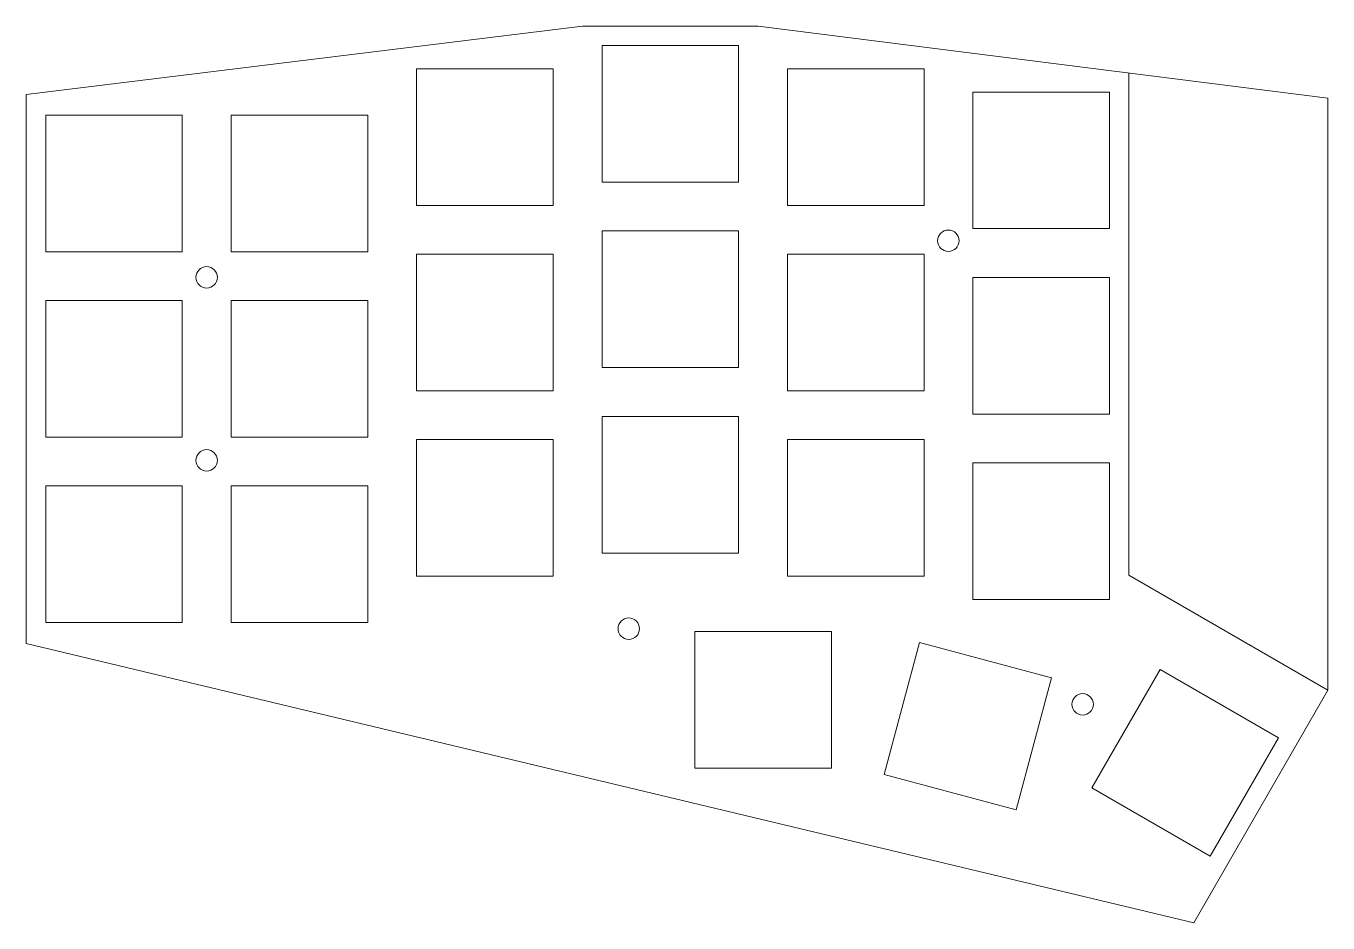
# Model space of a CAD drawing. Header units: inches. Extents: x 6.24 to 11.5, y -7.57 to -3.95.
import ezdxf

# ---------------------------------------------------------------- set-up
doc = ezdxf.new("R2010")
doc.units = ezdxf.units.IN
doc.header["$MEASUREMENT"] = 0
doc.layers.add('Layer 1', color=7, linetype='Continuous', lineweight=0)

# ---------------------------------------------------------------- blocks, each defined once
blk = doc.blocks.new('Block_1')
at = {"layer": 'Layer 1', "color": 250, "lineweight": 9, "true_color": 0x231f20}
for points in [[(9.1194, -4.5818), (8.5683, -4.5818), (8.5683, -4.0307), (9.1194, -4.0307)], [(7.8201, -4.1243), (8.3714, -4.1243), (8.3714, -4.6754), (7.8201, -4.6754)], [(9.8675, -4.6753), (9.3164, -4.6753), (9.3164, -4.1242), (9.8675, -4.1242)], [(10.6157, -4.7692), (10.0644, -4.7692), (10.0644, -4.2181), (10.6157, -4.2181)], [(7.0722, -4.3111), (7.6233, -4.3111), (7.6233, -4.8622), (7.0722, -4.8622)], [(9.1194, -5.3299), (8.5683, -5.3299), (8.5683, -4.7786), (9.1194, -4.7786)], [(7.8201, -4.8724), (8.3714, -4.8724), (8.3714, -5.4235), (7.8201, -5.4235)], [(9.8675, -5.4234), (9.3164, -5.4234), (9.3164, -4.8721), (9.8675, -4.8721)], [(10.6157, -5.5172), (10.0644, -5.5172), (10.0644, -4.966), (10.6157, -4.966)], [(7.0722, -5.0592), (7.6233, -5.0592), (7.6233, -5.6103), (7.0722, -5.6103)], [(9.1194, -6.0779), (8.5683, -6.0779), (8.5683, -5.5267), (9.1194, -5.5267)], [(7.8201, -5.6203), (8.3714, -5.6203), (8.3714, -6.1715), (7.8201, -6.1715)], [(9.8675, -6.1714), (9.3164, -6.1714), (9.3164, -5.6202), (9.8675, -5.6202)], [(10.6157, -6.2653), (10.0644, -6.2653), (10.0644, -5.714), (10.6157, -5.714)], [(7.0722, -5.8071), (7.6233, -5.8071), (7.6233, -6.3584), (7.0722, -6.3584)], [(8.943, -6.3942), (9.4943, -6.3942), (9.4943, -6.9453), (8.943, -6.9453)], [(9.8492, -6.4389), (10.3815, -6.5815), (10.2389, -7.1139), (9.7064, -6.9713)], [(11.2968, -6.8228), (11.0211, -7.3002), (10.5437, -7.0246), (10.8194, -6.5472)]]:
    blk.add_lwpolyline(points, close=True, dxfattribs=at)
blk.add_circle((9.9655, -4.8181), 0.0433, dxfattribs=at)
for points in [[(8.7196, -6.3829), (8.7196, -6.407), (8.7001, -6.4263), (8.6762, -6.4263), (8.6524, -6.4263), (8.6329, -6.407), (8.6329, -6.3829), (8.6329, -6.359), (8.6524, -6.3397), (8.6762, -6.3397), (8.7001, -6.3397), (8.7196, -6.359), (8.7196, -6.3829)], [(10.5503, -6.6881), (10.5503, -6.7121), (10.5308, -6.7314), (10.5069, -6.7314), (10.483, -6.7314), (10.4636, -6.7121), (10.4636, -6.6881), (10.4636, -6.6642), (10.483, -6.6449), (10.5069, -6.6449), (10.5308, -6.6449), (10.5503, -6.6642), (10.5503, -6.6881)]]:
    blk.add_open_spline(points, degree=3, knots=[0, 0, 0, 0, 1, 1, 1, 2, 2, 2, 3, 3, 3, 4, 4, 4, 4], dxfattribs=at)
blk = doc.blocks.new('Block_0')
at = {"layer": 'Layer 1', "color": 250, "lineweight": 9, "true_color": 0x231f20}
for points in [[(9.1194, -4.0307), (9.1194, -4.5818), (8.5683, -4.5818), (8.5683, -4.0307)], [(8.3714, -4.1243), (8.3714, -4.6754), (7.8201, -4.6754), (7.8201, -4.1243)], [(9.8675, -4.1242), (9.8675, -4.6753), (9.3164, -4.6753), (9.3164, -4.1242)], [(10.6157, -4.2181), (10.6157, -4.7692), (10.0644, -4.7692), (10.0644, -4.2181)], [(6.8754, -4.8623), (6.3242, -4.8623), (6.3242, -4.3111), (6.8754, -4.3111)], [(7.6233, -4.3111), (7.6233, -4.8622), (7.0722, -4.8622), (7.0722, -4.3111)], [(9.1194, -4.7786), (9.1194, -5.3299), (8.5683, -5.3299), (8.5683, -4.7786)], [(8.3714, -4.8724), (8.3714, -5.4235), (7.8201, -5.4235), (7.8201, -4.8724)], [(9.8675, -4.8721), (9.8675, -5.4234), (9.3164, -5.4234), (9.3164, -4.8721)], [(10.6157, -4.966), (10.6157, -5.5172), (10.0644, -5.5172), (10.0644, -4.966)], [(6.8754, -5.6103), (6.3242, -5.6103), (6.3242, -5.0592), (6.8754, -5.0592)], [(7.6233, -5.0592), (7.6233, -5.6103), (7.0722, -5.6103), (7.0722, -5.0592)], [(9.1194, -5.5267), (9.1194, -6.0779), (8.5683, -6.0779), (8.5683, -5.5267)], [(8.3714, -5.6203), (8.3714, -6.1715), (7.8201, -6.1715), (7.8201, -5.6203)], [(9.8675, -5.6202), (9.8675, -6.1714), (9.3164, -6.1714), (9.3164, -5.6202)], [(10.6157, -5.714), (10.6157, -6.2653), (10.0644, -6.2653), (10.0644, -5.714)], [(6.8754, -6.3584), (6.3242, -6.3584), (6.3242, -5.8072), (6.8754, -5.8072)], [(7.6233, -5.8071), (7.6233, -6.3584), (7.0722, -6.3584), (7.0722, -5.8071)], [(9.4943, -6.3942), (9.4943, -6.9453), (8.943, -6.9453), (8.943, -6.3942)], [(10.3815, -6.5815), (10.2389, -7.1139), (9.7064, -6.9713), (9.8492, -6.4389)], [(11.2968, -6.8228), (11.0211, -7.3002), (10.5437, -7.0246), (10.8194, -6.5472)]]:
    blk.add_lwpolyline(points, close=True, dxfattribs=at)
for points in [[(11.4967, -6.6307), (10.6938, -6.1674), (10.6938, -4.1411)], [(10.6938, -4.2427)]]:
    blk.add_lwpolyline(points, dxfattribs=at)
for centre in [(9.9655, -4.8181), (6.9734, -4.9657), (6.9734, -5.7039)]:
    blk.add_circle(centre, 0.0433, dxfattribs=at)
for points in [[(8.7196, -6.3829), (8.7196, -6.407), (8.7001, -6.4263), (8.6762, -6.4263), (8.6524, -6.4263), (8.6329, -6.407), (8.6329, -6.3829), (8.6329, -6.359), (8.6524, -6.3397), (8.6762, -6.3397), (8.7001, -6.3397), (8.7196, -6.359), (8.7196, -6.3829)], [(10.5503, -6.6881), (10.5503, -6.7121), (10.5308, -6.7314), (10.5069, -6.7314), (10.483, -6.7314), (10.4636, -6.7121), (10.4636, -6.6881), (10.4636, -6.6642), (10.483, -6.6449), (10.5069, -6.6449), (10.5308, -6.6449), (10.5503, -6.6642), (10.5503, -6.6881)]]:
    blk.add_open_spline(points, degree=3, knots=[0, 0, 0, 0, 1, 1, 1, 2, 2, 2, 3, 3, 3, 4, 4, 4, 4], dxfattribs=at)
at = {"layer": 'Layer 1'}
blk.add_blockref('Block_1', (0, 0), dxfattribs=at)

msp = doc.modelspace()

# ---------------------------------------------------------------- linework, layer by layer
at = {"layer": 'Layer 1', "color": 250, "lineweight": 9, "true_color": 0x231f20}
msp.add_lwpolyline([(11.4967, -4.2427), (9.1979, -3.952), (8.4892, -3.952), (6.245, -4.2277), (6.245, -6.4422), (10.9557, -7.57), (11.4967, -6.6307)], close=True, dxfattribs=at)

# ---------------------------------------------------------------- block references
at = {"layer": 'Layer 1'}
msp.add_blockref('Block_0', (0, 0), dxfattribs=at)

doc.saveas('drawing.dxf')
